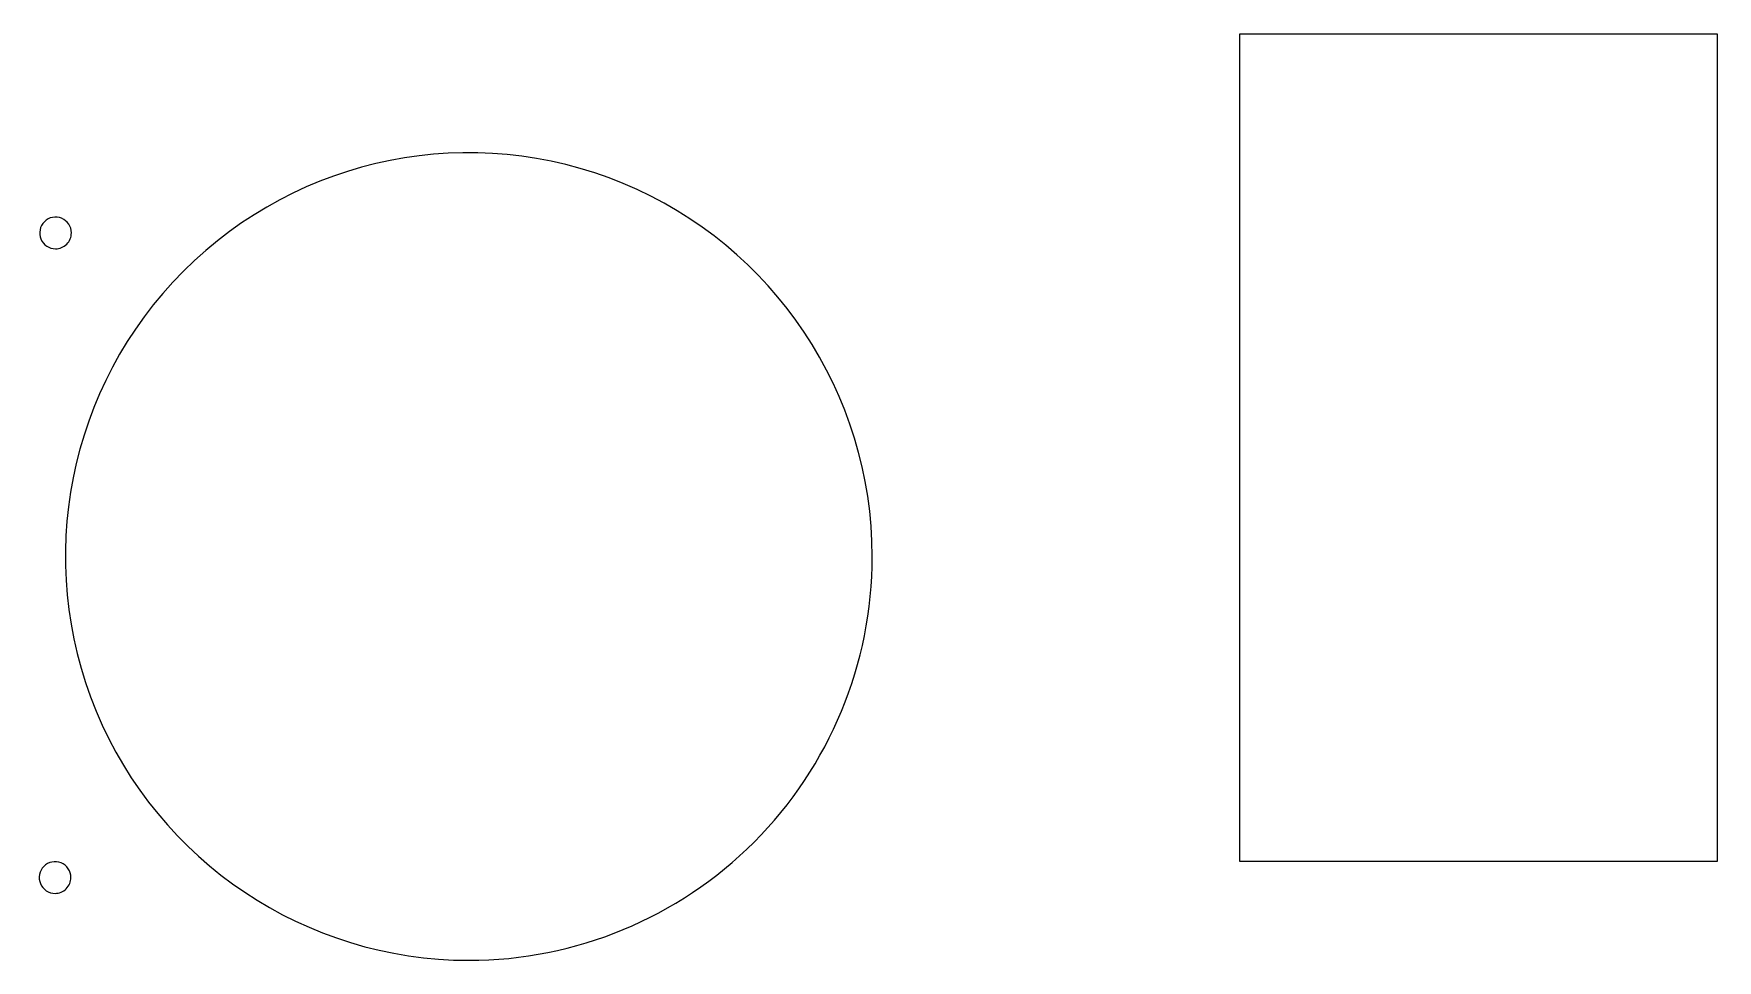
# Model space of a CAD drawing. Extents: x 2 to 1062, y -1547 to 574.
# Drawn here: x 471 to 1062, y 220 to 545 of the extents above; entities that cross this region are included whole.
import ezdxf

# ---------------------------------------------------------------- set-up
doc = ezdxf.new("R2010")
doc.units = 0
doc.layers.get('0').update_dxf_attribs({"linetype": 'CONTINUOUS'})

msp = doc.modelspace()

# ---------------------------------------------------------------- linework, layer by layer
at = {"color": 1}
for points in [[(894.077412, 254.185511), (894.077412, 544.768049), (1061.760678, 544.768049), (1061.760678, 254.185511)], [(483.778228, 474.835376)], [(765.004975, 361.236885)], [(483.606977, 248.566568)]]:
    msp.add_lwpolyline(points, close=True, dxfattribs=at)
for points in [[(677.555637, 492.176171), (624.620758, 514.11292), (563.690076, 501.987303), (523.175473, 461.453476)], [(765.004975, 361.236885), (765.004975, 418.560373), (730.490516, 470.239422), (677.555637, 492.176171)], [(480.3471, 479.970422), (478.270167, 480.830715), (475.879515, 480.355185), (474.289899, 478.76557)], [(483.778228, 474.835376), (483.778228, 477.083431), (482.424032, 479.110128), (480.3471, 479.970422)], [(474.289899, 478.76557), (472.700284, 477.175955), (472.224754, 474.785302), (473.085047, 472.70837)], [(482.150288, 470.905181), (483.19264, 471.947534), (483.778228, 473.361267), (483.778228, 474.835376)], [(473.085047, 472.70837), (473.945341, 470.631437), (475.972038, 469.277241), (478.220094, 469.277241)], [(478.220094, 469.277241), (479.694203, 469.277241), (481.107936, 469.862829), (482.150288, 470.905181)], [(523.175473, 461.453476), (482.660871, 420.919649), (470.541004, 359.960055), (492.467349, 307.000057)], [(723.513592, 261.020295), (750.080079, 287.599387), (765.004975, 323.648372), (765.004975, 361.236885)], [(492.467349, 307.000057), (514.393694, 254.04006), (566.048232, 219.509224), (623.344533, 219.509224)], [(623.344533, 219.509224), (660.915218, 219.509224), (696.947106, 234.441203), (723.513592, 261.020295)], [(480.175849, 253.701614), (478.098917, 254.561908), (475.708264, 254.086377), (474.118649, 252.496762)], [(474.118649, 252.496762), (472.529034, 250.907147), (472.053503, 248.516494), (472.913797, 246.439562)], [(483.606977, 248.566568), (483.606977, 250.814623), (482.252781, 252.84132), (480.175849, 253.701614)], [(481.979038, 244.636373), (483.02139, 245.678726), (483.606977, 247.092459), (483.606977, 248.566568)], [(472.913797, 246.439562), (473.774091, 244.362629), (475.800788, 243.008434), (478.048843, 243.008434)], [(478.048843, 243.008434), (479.522952, 243.008434), (480.936685, 243.594021), (481.979038, 244.636373)]]:
    msp.add_open_spline(points, degree=3, dxfattribs=at)

doc.saveas('drawing.dxf')
